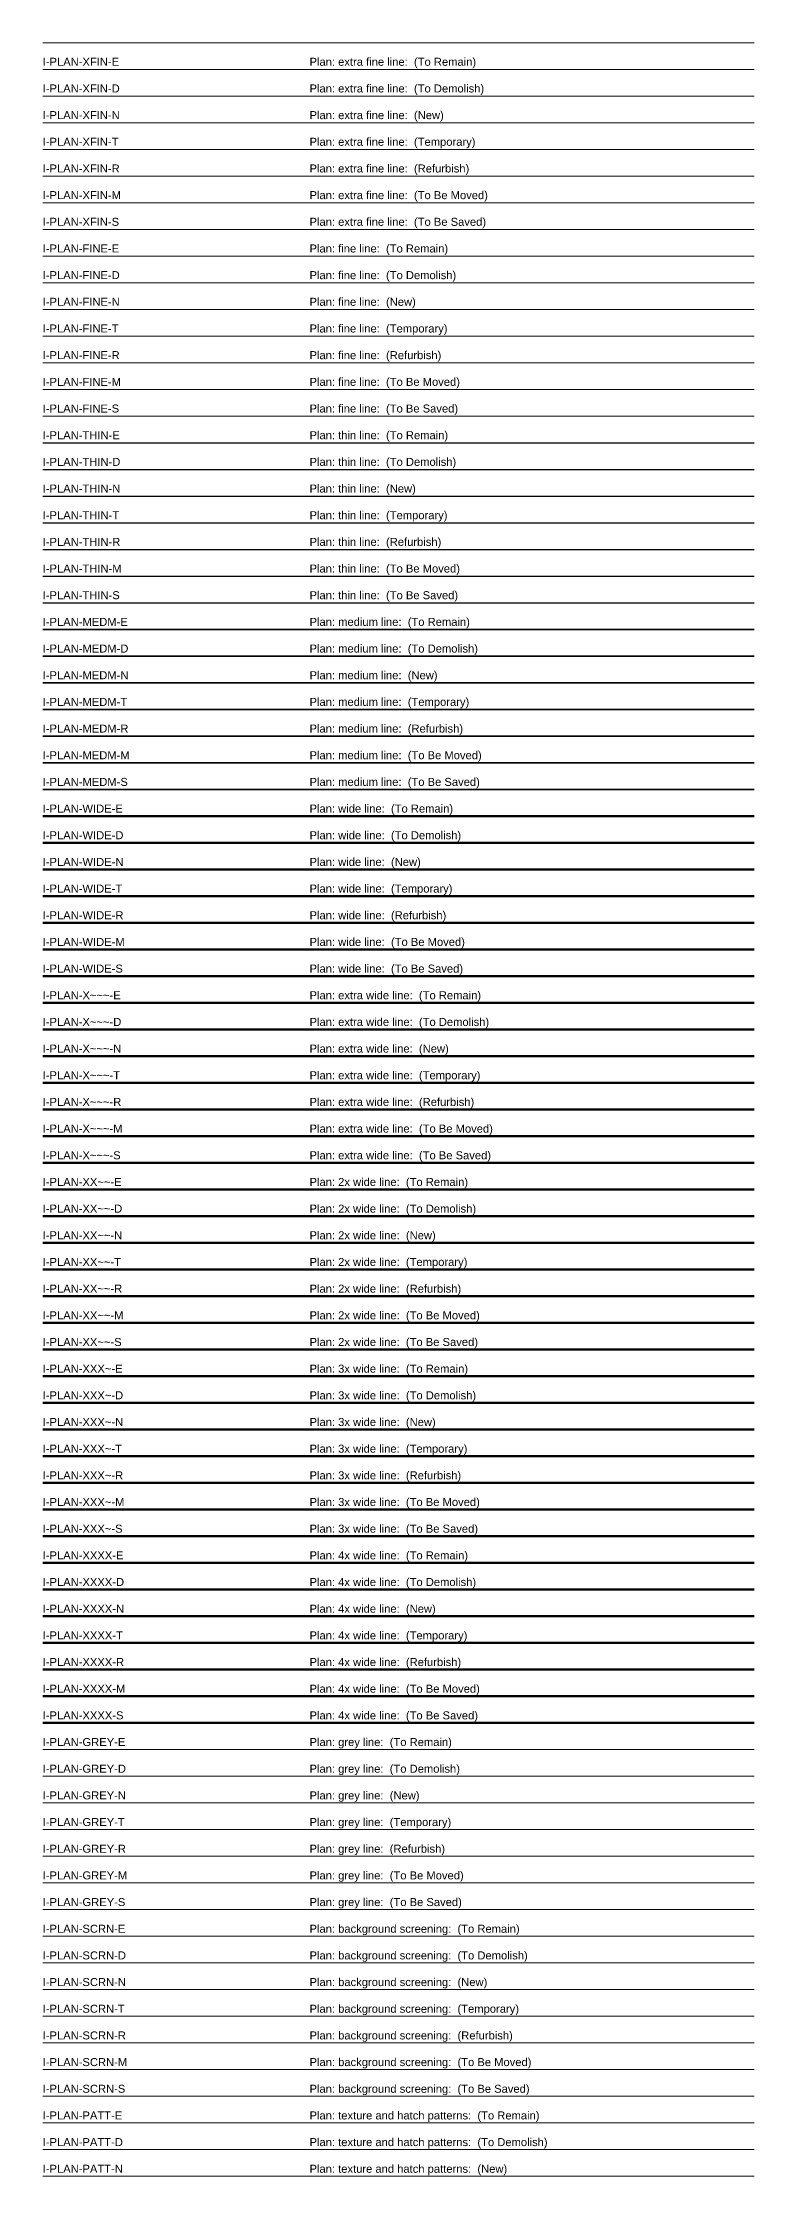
# Model space of a CAD drawing. Header units: millimetres. Extents: x 0 to 200, y -4838 to 3.
# Drawn here: x 0 to 200, y -4230 to -3630 of the extents above; entities that cross this region are included whole.
import ezdxf

# ---------------------------------------------------------------- set-up
doc = ezdxf.new("R2010")
doc.units = ezdxf.units.MM
for name, color, linetype, lineweight in [('I-PLAN-FINE-D', 11, 'Continuous', 18), ('I-PLAN-FINE-E', 201, 'Continuous', 18), ('I-PLAN-FINE-M', 51, 'Continuous', 18), ('I-PLAN-FINE-N', 171, 'Continuous', 18), ('I-PLAN-FINE-R', 131, 'Continuous', 18), ('I-PLAN-FINE-S', 101, 'Continuous', 18), ('I-PLAN-FINE-T', 31, 'Continuous', 18), ('I-PLAN-GREY-D', 8, 'Continuous', 13), ('I-PLAN-GREY-E', 8, 'Continuous', 13), ('I-PLAN-GREY-M', 8, 'Continuous', 13), ('I-PLAN-GREY-N', 8, 'Continuous', 13), ('I-PLAN-GREY-R', 8, 'Continuous', 13), ('I-PLAN-GREY-S', 8, 'Continuous', 13), ('I-PLAN-GREY-T', 8, 'Continuous', 13), ('I-PLAN-MEDM-D', 13, 'Continuous', 35), ('I-PLAN-MEDM-E', 203, 'Continuous', 35), ('I-PLAN-MEDM-M', 53, 'Continuous', 35), ('I-PLAN-MEDM-N', 173, 'Continuous', 35), ('I-PLAN-MEDM-R', 133, 'Continuous', 35), ('I-PLAN-MEDM-S', 103, 'Continuous', 35), ('I-PLAN-MEDM-T', 33, 'Continuous', 35), ('I-PLAN-PATT-D', 19, 'Continuous', 13), ('I-PLAN-PATT-E', 209, 'Continuous', 13), ('I-PLAN-PATT-N', 179, 'Continuous', 13), ('I-PLAN-SCRN-D', 9, 'Continuous', 13), ('I-PLAN-SCRN-E', 9, 'Continuous', 13), ('I-PLAN-SCRN-M', 9, 'Continuous', 13), ('I-PLAN-SCRN-N', 9, 'Continuous', 13), ('I-PLAN-SCRN-R', 9, 'Continuous', 13), ('I-PLAN-SCRN-S', 9, 'Continuous', 13), ('I-PLAN-SCRN-T', 9, 'Continuous', 13), ('I-PLAN-THIN-D', 12, 'Continuous', 25), ('I-PLAN-THIN-E', 202, 'Continuous', 25), ('I-PLAN-THIN-M', 52, 'Continuous', 25), ('I-PLAN-THIN-N', 172, 'Continuous', 25), ('I-PLAN-THIN-R', 132, 'Continuous', 25), ('I-PLAN-THIN-S', 102, 'Continuous', 25), ('I-PLAN-THIN-T', 32, 'Continuous', 25), ('I-PLAN-WIDE-D', 14, 'Continuous', 50), ('I-PLAN-WIDE-E', 204, 'Continuous', 50), ('I-PLAN-WIDE-M', 54, 'Continuous', 50), ('I-PLAN-WIDE-N', 174, 'Continuous', 50), ('I-PLAN-WIDE-R', 134, 'Continuous', 50), ('I-PLAN-WIDE-S', 104, 'Continuous', 50), ('I-PLAN-WIDE-T', 34, 'Continuous', 50), ('I-PLAN-XFIN-D', 10, 'Continuous', 13), ('I-PLAN-XFIN-E', 200, 'Continuous', 13), ('I-PLAN-XFIN-M', 50, 'Continuous', 13), ('I-PLAN-XFIN-N', 170, 'Continuous', 13), ('I-PLAN-XFIN-R', 130, 'Continuous', 13), ('I-PLAN-XFIN-S', 100, 'Continuous', 13), ('I-PLAN-XFIN-T', 30, 'Continuous', 13), ('I-PLAN-XXXX-D', 18, 'Continuous', 200), ('I-PLAN-XXXX-E', 208, 'Continuous', 200), ('I-PLAN-XXXX-M', 58, 'Continuous', 200), ('I-PLAN-XXXX-N', 178, 'Continuous', 200), ('I-PLAN-XXXX-R', 138, 'Continuous', 200), ('I-PLAN-XXXX-S', 108, 'Continuous', 200), ('I-PLAN-XXXX-T', 38, 'Continuous', 200), ('I-PLAN-XXX~-D', 17, 'Continuous', 140), ('I-PLAN-XXX~-E', 207, 'Continuous', 140), ('I-PLAN-XXX~-M', 57, 'Continuous', 140), ('I-PLAN-XXX~-N', 177, 'Continuous', 140), ('I-PLAN-XXX~-R', 137, 'Continuous', 140), ('I-PLAN-XXX~-S', 107, 'Continuous', 140), ('I-PLAN-XXX~-T', 37, 'Continuous', 140), ('I-PLAN-XX~~-D', 16, 'Continuous', 100), ('I-PLAN-XX~~-E', 206, 'Continuous', 100), ('I-PLAN-XX~~-M', 56, 'Continuous', 100), ('I-PLAN-XX~~-N', 176, 'Continuous', 100), ('I-PLAN-XX~~-R', 136, 'Continuous', 100), ('I-PLAN-XX~~-S', 106, 'Continuous', 100), ('I-PLAN-XX~~-T', 36, 'Continuous', 100), ('I-PLAN-X~~~-D', 15, 'Continuous', 70), ('I-PLAN-X~~~-E', 205, 'Continuous', 70), ('I-PLAN-X~~~-M', 55, 'Continuous', 70), ('I-PLAN-X~~~-N', 175, 'Continuous', 70), ('I-PLAN-X~~~-R', 135, 'Continuous', 70), ('I-PLAN-X~~~-S', 105, 'Continuous', 70), ('I-PLAN-X~~~-T', 35, 'Continuous', 70)]:
    doc.layers.add(name, color=color, linetype=linetype, lineweight=lineweight)
doc.layers.add('I-PLAN-NPLT-S', color=140, linetype='Continuous', lineweight=18, plot=False)
doc.layers.add('I-SECT-NPLT-S', color=140, linetype='Continuous', lineweight=18, plot=False)
doc.styles.get("Standard").update_dxf_attribs({"font": 'arial.ttf'})

# ---------------------------------------------------------------- blocks, each defined once
blk = doc.blocks.new('AecLayers_SingleLetter_Augmented_UpperPhasing_I_2D')
at = {"layer": 'I-PLAN-FINE-D'}
blk.add_line((0, -3697.5), (200, -3697.5), dxfattribs=at)
at = {"layer": 'I-PLAN-FINE-E'}
blk.add_line((0, -3690), (200, -3690), dxfattribs=at)
at = {"layer": 'I-PLAN-FINE-M'}
blk.add_line((0, -3727.5), (200, -3727.5), dxfattribs=at)
at = {"layer": 'I-PLAN-FINE-N'}
blk.add_line((0, -3705), (200, -3705), dxfattribs=at)
at = {"layer": 'I-PLAN-FINE-R'}
blk.add_line((0, -3720), (200, -3720), dxfattribs=at)
at = {"layer": 'I-PLAN-FINE-S'}
blk.add_line((0, -3735), (200, -3735), dxfattribs=at)
at = {"layer": 'I-PLAN-FINE-T'}
blk.add_line((0, -3712.5), (200, -3712.5), dxfattribs=at)
at = {"layer": 'I-PLAN-GREY-D'}
blk.add_line((0, -4117.5), (200, -4117.5), dxfattribs=at)
at = {"layer": 'I-PLAN-GREY-E'}
blk.add_line((0, -4110), (200, -4110), dxfattribs=at)
at = {"layer": 'I-PLAN-GREY-M'}
blk.add_line((0, -4147.5), (200, -4147.5), dxfattribs=at)
at = {"layer": 'I-PLAN-GREY-N'}
blk.add_line((0, -4125), (200, -4125), dxfattribs=at)
at = {"layer": 'I-PLAN-GREY-R'}
blk.add_line((0, -4140), (200, -4140), dxfattribs=at)
at = {"layer": 'I-PLAN-GREY-S'}
blk.add_line((0, -4155), (200, -4155), dxfattribs=at)
at = {"layer": 'I-PLAN-GREY-T'}
blk.add_line((0, -4132.5), (200, -4132.5), dxfattribs=at)
at = {"layer": 'I-PLAN-MEDM-D'}
blk.add_line((0, -3802.5), (200, -3802.5), dxfattribs=at)
at = {"layer": 'I-PLAN-MEDM-E'}
blk.add_line((0, -3795), (200, -3795), dxfattribs=at)
at = {"layer": 'I-PLAN-MEDM-M'}
blk.add_line((0, -3832.5), (200, -3832.5), dxfattribs=at)
at = {"layer": 'I-PLAN-MEDM-N'}
blk.add_line((0, -3810), (200, -3810), dxfattribs=at)
at = {"layer": 'I-PLAN-MEDM-R'}
blk.add_line((0, -3825), (200, -3825), dxfattribs=at)
at = {"layer": 'I-PLAN-MEDM-S'}
blk.add_line((0, -3840), (200, -3840), dxfattribs=at)
at = {"layer": 'I-PLAN-MEDM-T'}
blk.add_line((0, -3817.5), (200, -3817.5), dxfattribs=at)
at = {"layer": 'I-PLAN-PATT-D'}
blk.add_line((0, -4222.5), (200, -4222.5), dxfattribs=at)
at = {"layer": 'I-PLAN-PATT-E'}
blk.add_line((0, -4215), (200, -4215), dxfattribs=at)
at = {"layer": 'I-PLAN-PATT-N'}
blk.add_line((0, -4230), (200, -4230), dxfattribs=at)
at = {"layer": 'I-PLAN-SCRN-D'}
blk.add_line((0, -4170), (200, -4170), dxfattribs=at)
at = {"layer": 'I-PLAN-SCRN-E'}
blk.add_line((0, -4162.5), (200, -4162.5), dxfattribs=at)
at = {"layer": 'I-PLAN-SCRN-M'}
blk.add_line((0, -4200), (200, -4200), dxfattribs=at)
at = {"layer": 'I-PLAN-SCRN-N'}
blk.add_line((0, -4177.5), (200, -4177.5), dxfattribs=at)
at = {"layer": 'I-PLAN-SCRN-R'}
blk.add_line((0, -4192.5), (200, -4192.5), dxfattribs=at)
at = {"layer": 'I-PLAN-SCRN-S'}
blk.add_line((0, -4207.5), (200, -4207.5), dxfattribs=at)
at = {"layer": 'I-PLAN-SCRN-T'}
blk.add_line((0, -4185), (200, -4185), dxfattribs=at)
at = {"layer": 'I-PLAN-THIN-D'}
blk.add_line((0, -3750), (200, -3750), dxfattribs=at)
at = {"layer": 'I-PLAN-THIN-E'}
blk.add_line((0, -3742.5), (200, -3742.5), dxfattribs=at)
at = {"layer": 'I-PLAN-THIN-M'}
blk.add_line((0, -3780), (200, -3780), dxfattribs=at)
at = {"layer": 'I-PLAN-THIN-N'}
blk.add_line((0, -3757.5), (200, -3757.5), dxfattribs=at)
at = {"layer": 'I-PLAN-THIN-R'}
blk.add_line((0, -3772.5), (200, -3772.5), dxfattribs=at)
at = {"layer": 'I-PLAN-THIN-S'}
blk.add_line((0, -3787.5), (200, -3787.5), dxfattribs=at)
at = {"layer": 'I-PLAN-THIN-T'}
blk.add_line((0, -3765), (200, -3765), dxfattribs=at)
at = {"layer": 'I-PLAN-WIDE-D'}
blk.add_line((0, -3855), (200, -3855), dxfattribs=at)
at = {"layer": 'I-PLAN-WIDE-E'}
blk.add_line((0, -3847.5), (200, -3847.5), dxfattribs=at)
at = {"layer": 'I-PLAN-WIDE-M'}
blk.add_line((0, -3885), (200, -3885), dxfattribs=at)
at = {"layer": 'I-PLAN-WIDE-N'}
blk.add_line((0, -3862.5), (200, -3862.5), dxfattribs=at)
at = {"layer": 'I-PLAN-WIDE-R'}
blk.add_line((0, -3877.5), (200, -3877.5), dxfattribs=at)
at = {"layer": 'I-PLAN-WIDE-S'}
blk.add_line((0, -3892.5), (200, -3892.5), dxfattribs=at)
at = {"layer": 'I-PLAN-WIDE-T'}
blk.add_line((0, -3870), (200, -3870), dxfattribs=at)
at = {"layer": 'I-PLAN-XFIN-D'}
blk.add_line((0, -3645), (200, -3645), dxfattribs=at)
at = {"layer": 'I-PLAN-XFIN-E'}
blk.add_line((0, -3637.5), (200, -3637.5), dxfattribs=at)
at = {"layer": 'I-PLAN-XFIN-M'}
blk.add_line((0, -3675), (200, -3675), dxfattribs=at)
at = {"layer": 'I-PLAN-XFIN-N'}
blk.add_line((0, -3652.5), (200, -3652.5), dxfattribs=at)
at = {"layer": 'I-PLAN-XFIN-R'}
blk.add_line((0, -3667.5), (200, -3667.5), dxfattribs=at)
at = {"layer": 'I-PLAN-XFIN-S'}
blk.add_line((0, -3682.5), (200, -3682.5), dxfattribs=at)
at = {"layer": 'I-PLAN-XFIN-T'}
blk.add_line((0, -3660), (200, -3660), dxfattribs=at)
at = {"layer": 'I-PLAN-XXXX-D'}
blk.add_line((0, -4065), (200, -4065), dxfattribs=at)
at = {"layer": 'I-PLAN-XXXX-E'}
blk.add_line((0, -4057.5), (200, -4057.5), dxfattribs=at)
at = {"layer": 'I-PLAN-XXXX-M'}
blk.add_line((0, -4095), (200, -4095), dxfattribs=at)
at = {"layer": 'I-PLAN-XXXX-N'}
blk.add_line((0, -4072.5), (200, -4072.5), dxfattribs=at)
at = {"layer": 'I-PLAN-XXXX-R'}
blk.add_line((0, -4087.5), (200, -4087.5), dxfattribs=at)
at = {"layer": 'I-PLAN-XXXX-S'}
blk.add_line((0, -4102.5), (200, -4102.5), dxfattribs=at)
at = {"layer": 'I-PLAN-XXXX-T'}
blk.add_line((0, -4080), (200, -4080), dxfattribs=at)
at = {"layer": 'I-PLAN-XXX~-D'}
blk.add_line((0, -4012.5), (200, -4012.5), dxfattribs=at)
at = {"layer": 'I-PLAN-XXX~-E'}
blk.add_line((0, -4005), (200, -4005), dxfattribs=at)
at = {"layer": 'I-PLAN-XXX~-M'}
blk.add_line((0, -4042.5), (200, -4042.5), dxfattribs=at)
at = {"layer": 'I-PLAN-XXX~-N'}
blk.add_line((0, -4020), (200, -4020), dxfattribs=at)
at = {"layer": 'I-PLAN-XXX~-R'}
blk.add_line((0, -4035), (200, -4035), dxfattribs=at)
at = {"layer": 'I-PLAN-XXX~-S'}
blk.add_line((0, -4050), (200, -4050), dxfattribs=at)
at = {"layer": 'I-PLAN-XXX~-T'}
blk.add_line((0, -4027.5), (200, -4027.5), dxfattribs=at)
at = {"layer": 'I-PLAN-XX~~-D'}
blk.add_line((0, -3960), (200, -3960), dxfattribs=at)
at = {"layer": 'I-PLAN-XX~~-E'}
blk.add_line((0, -3952.5), (200, -3952.5), dxfattribs=at)
at = {"layer": 'I-PLAN-XX~~-M'}
blk.add_line((0, -3990), (200, -3990), dxfattribs=at)
at = {"layer": 'I-PLAN-XX~~-N'}
blk.add_line((0, -3967.5), (200, -3967.5), dxfattribs=at)
at = {"layer": 'I-PLAN-XX~~-R'}
blk.add_line((0, -3982.5), (200, -3982.5), dxfattribs=at)
at = {"layer": 'I-PLAN-XX~~-S'}
blk.add_line((0, -3997.5), (200, -3997.5), dxfattribs=at)
at = {"layer": 'I-PLAN-XX~~-T'}
blk.add_line((0, -3975), (200, -3975), dxfattribs=at)
at = {"layer": 'I-PLAN-X~~~-D'}
blk.add_line((0, -3907.5), (200, -3907.5), dxfattribs=at)
at = {"layer": 'I-PLAN-X~~~-E'}
blk.add_line((0, -3900), (200, -3900), dxfattribs=at)
at = {"layer": 'I-PLAN-X~~~-M'}
blk.add_line((0, -3937.5), (200, -3937.5), dxfattribs=at)
at = {"layer": 'I-PLAN-X~~~-N'}
blk.add_line((0, -3915), (200, -3915), dxfattribs=at)
at = {"layer": 'I-PLAN-X~~~-R'}
blk.add_line((0, -3930), (200, -3930), dxfattribs=at)
at = {"layer": 'I-PLAN-X~~~-S'}
blk.add_line((0, -3945), (200, -3945), dxfattribs=at)
at = {"layer": 'I-PLAN-X~~~-T'}
blk.add_line((0, -3922.5), (200, -3922.5), dxfattribs=at)
at = {"layer": 'I-SECT-NPLT-S'}
blk.add_line((0, -3630), (200, -3630), dxfattribs=at)
at = {"layer": 'I-PLAN-FINE-D'}
for s, p in [('I-PLAN-FINE-D', (0, -3696.5)), ('Plan: fine line:  (To Demolish)', (75, -3696.5))]:
    blk.add_text(s, height=2.25, dxfattribs=at).set_placement(p)
at = {"layer": 'I-PLAN-FINE-E'}
for s, p in [('I-PLAN-FINE-E', (0, -3689)), ('Plan: fine line:  (To Remain)', (75, -3689))]:
    blk.add_text(s, height=2.25, dxfattribs=at).set_placement(p)
at = {"layer": 'I-PLAN-FINE-M'}
for s, p in [('I-PLAN-FINE-M', (0, -3726.5)), ('Plan: fine line:  (To Be Moved)', (75, -3726.5))]:
    blk.add_text(s, height=2.25, dxfattribs=at).set_placement(p)
at = {"layer": 'I-PLAN-FINE-N'}
for s, p in [('I-PLAN-FINE-N', (0, -3704)), ('Plan: fine line:  (New)', (75, -3704))]:
    blk.add_text(s, height=2.25, dxfattribs=at).set_placement(p)
at = {"layer": 'I-PLAN-FINE-R'}
for s, p in [('I-PLAN-FINE-R', (0, -3719)), ('Plan: fine line:  (Refurbish)', (75, -3719))]:
    blk.add_text(s, height=2.25, dxfattribs=at).set_placement(p)
at = {"layer": 'I-PLAN-FINE-S'}
for s, p in [('I-PLAN-FINE-S', (0, -3734)), ('Plan: fine line:  (To Be Saved)', (75, -3734))]:
    blk.add_text(s, height=2.25, dxfattribs=at).set_placement(p)
at = {"layer": 'I-PLAN-FINE-T'}
for s, p in [('I-PLAN-FINE-T', (0, -3711.5)), ('Plan: fine line:  (Temporary)', (75, -3711.5))]:
    blk.add_text(s, height=2.25, dxfattribs=at).set_placement(p)
at = {"layer": 'I-PLAN-GREY-D'}
for s, p in [('I-PLAN-GREY-D', (0, -4116.5)), ('Plan: grey line:  (To Demolish)', (75, -4116.5))]:
    blk.add_text(s, height=2.25, dxfattribs=at).set_placement(p)
at = {"layer": 'I-PLAN-GREY-E'}
for s, p in [('I-PLAN-GREY-E', (0, -4109)), ('Plan: grey line:  (To Remain)', (75, -4109))]:
    blk.add_text(s, height=2.25, dxfattribs=at).set_placement(p)
at = {"layer": 'I-PLAN-GREY-M'}
for s, p in [('I-PLAN-GREY-M', (0, -4146.5)), ('Plan: grey line:  (To Be Moved)', (75, -4146.5))]:
    blk.add_text(s, height=2.25, dxfattribs=at).set_placement(p)
at = {"layer": 'I-PLAN-GREY-N'}
for s, p in [('I-PLAN-GREY-N', (0, -4124)), ('Plan: grey line:  (New)', (75, -4124))]:
    blk.add_text(s, height=2.25, dxfattribs=at).set_placement(p)
at = {"layer": 'I-PLAN-GREY-R'}
for s, p in [('I-PLAN-GREY-R', (0, -4139)), ('Plan: grey line:  (Refurbish)', (75, -4139))]:
    blk.add_text(s, height=2.25, dxfattribs=at).set_placement(p)
at = {"layer": 'I-PLAN-GREY-S'}
for s, p in [('I-PLAN-GREY-S', (0, -4154)), ('Plan: grey line:  (To Be Saved)', (75, -4154))]:
    blk.add_text(s, height=2.25, dxfattribs=at).set_placement(p)
at = {"layer": 'I-PLAN-GREY-T'}
for s, p in [('I-PLAN-GREY-T', (0, -4131.5)), ('Plan: grey line:  (Temporary)', (75, -4131.5))]:
    blk.add_text(s, height=2.25, dxfattribs=at).set_placement(p)
at = {"layer": 'I-PLAN-MEDM-D'}
for s, p in [('I-PLAN-MEDM-D', (0, -3801.5)), ('Plan: medium line:  (To Demolish)', (75, -3801.5))]:
    blk.add_text(s, height=2.25, dxfattribs=at).set_placement(p)
at = {"layer": 'I-PLAN-MEDM-E'}
for s, p in [('I-PLAN-MEDM-E', (0, -3794)), ('Plan: medium line:  (To Remain)', (75, -3794))]:
    blk.add_text(s, height=2.25, dxfattribs=at).set_placement(p)
at = {"layer": 'I-PLAN-MEDM-M'}
for s, p in [('I-PLAN-MEDM-M', (0, -3831.5)), ('Plan: medium line:  (To Be Moved)', (75, -3831.5))]:
    blk.add_text(s, height=2.25, dxfattribs=at).set_placement(p)
at = {"layer": 'I-PLAN-MEDM-N'}
for s, p in [('I-PLAN-MEDM-N', (0, -3809)), ('Plan: medium line:  (New)', (75, -3809))]:
    blk.add_text(s, height=2.25, dxfattribs=at).set_placement(p)
at = {"layer": 'I-PLAN-MEDM-R'}
for s, p in [('I-PLAN-MEDM-R', (0, -3824)), ('Plan: medium line:  (Refurbish)', (75, -3824))]:
    blk.add_text(s, height=2.25, dxfattribs=at).set_placement(p)
at = {"layer": 'I-PLAN-MEDM-S'}
for s, p in [('I-PLAN-MEDM-S', (0, -3839)), ('Plan: medium line:  (To Be Saved)', (75, -3839))]:
    blk.add_text(s, height=2.25, dxfattribs=at).set_placement(p)
at = {"layer": 'I-PLAN-MEDM-T'}
for s, p in [('I-PLAN-MEDM-T', (0, -3816.5)), ('Plan: medium line:  (Temporary)', (75, -3816.5))]:
    blk.add_text(s, height=2.25, dxfattribs=at).set_placement(p)
at = {"layer": 'I-PLAN-PATT-D'}
for s, p in [('I-PLAN-PATT-D', (0, -4221.5)), ('Plan: texture and hatch patterns:  (To Demolish)', (75, -4221.5))]:
    blk.add_text(s, height=2.25, dxfattribs=at).set_placement(p)
at = {"layer": 'I-PLAN-PATT-E'}
for s, p in [('I-PLAN-PATT-E', (0, -4214)), ('Plan: texture and hatch patterns:  (To Remain)', (75, -4214))]:
    blk.add_text(s, height=2.25, dxfattribs=at).set_placement(p)
at = {"layer": 'I-PLAN-PATT-N'}
for s, p in [('I-PLAN-PATT-N', (0, -4229)), ('Plan: texture and hatch patterns:  (New)', (75, -4229))]:
    blk.add_text(s, height=2.25, dxfattribs=at).set_placement(p)
at = {"layer": 'I-PLAN-SCRN-D'}
for s, p in [('I-PLAN-SCRN-D', (0, -4169)), ('Plan: background screening:  (To Demolish)', (75, -4169))]:
    blk.add_text(s, height=2.25, dxfattribs=at).set_placement(p)
at = {"layer": 'I-PLAN-SCRN-E'}
for s, p in [('I-PLAN-SCRN-E', (0, -4161.5)), ('Plan: background screening:  (To Remain)', (75, -4161.5))]:
    blk.add_text(s, height=2.25, dxfattribs=at).set_placement(p)
at = {"layer": 'I-PLAN-SCRN-M'}
for s, p in [('I-PLAN-SCRN-M', (0, -4199)), ('Plan: background screening:  (To Be Moved)', (75, -4199))]:
    blk.add_text(s, height=2.25, dxfattribs=at).set_placement(p)
at = {"layer": 'I-PLAN-SCRN-N'}
for s, p in [('I-PLAN-SCRN-N', (0, -4176.5)), ('Plan: background screening:  (New)', (75, -4176.5))]:
    blk.add_text(s, height=2.25, dxfattribs=at).set_placement(p)
at = {"layer": 'I-PLAN-SCRN-R'}
for s, p in [('I-PLAN-SCRN-R', (0, -4191.5)), ('Plan: background screening:  (Refurbish)', (75, -4191.5))]:
    blk.add_text(s, height=2.25, dxfattribs=at).set_placement(p)
at = {"layer": 'I-PLAN-SCRN-S'}
for s, p in [('I-PLAN-SCRN-S', (0, -4206.5)), ('Plan: background screening:  (To Be Saved)', (75, -4206.5))]:
    blk.add_text(s, height=2.25, dxfattribs=at).set_placement(p)
at = {"layer": 'I-PLAN-SCRN-T'}
for s, p in [('I-PLAN-SCRN-T', (0, -4184)), ('Plan: background screening:  (Temporary)', (75, -4184))]:
    blk.add_text(s, height=2.25, dxfattribs=at).set_placement(p)
at = {"layer": 'I-PLAN-THIN-D'}
for s, p in [('I-PLAN-THIN-D', (0, -3749)), ('Plan: thin line:  (To Demolish)', (75, -3749))]:
    blk.add_text(s, height=2.25, dxfattribs=at).set_placement(p)
at = {"layer": 'I-PLAN-THIN-E'}
for s, p in [('I-PLAN-THIN-E', (0, -3741.5)), ('Plan: thin line:  (To Remain)', (75, -3741.5))]:
    blk.add_text(s, height=2.25, dxfattribs=at).set_placement(p)
at = {"layer": 'I-PLAN-THIN-M'}
for s, p in [('I-PLAN-THIN-M', (0, -3779)), ('Plan: thin line:  (To Be Moved)', (75, -3779))]:
    blk.add_text(s, height=2.25, dxfattribs=at).set_placement(p)
at = {"layer": 'I-PLAN-THIN-N'}
for s, p in [('I-PLAN-THIN-N', (0, -3756.5)), ('Plan: thin line:  (New)', (75, -3756.5))]:
    blk.add_text(s, height=2.25, dxfattribs=at).set_placement(p)
at = {"layer": 'I-PLAN-THIN-R'}
for s, p in [('I-PLAN-THIN-R', (0, -3771.5)), ('Plan: thin line:  (Refurbish)', (75, -3771.5))]:
    blk.add_text(s, height=2.25, dxfattribs=at).set_placement(p)
at = {"layer": 'I-PLAN-THIN-S'}
for s, p in [('I-PLAN-THIN-S', (0, -3786.5)), ('Plan: thin line:  (To Be Saved)', (75, -3786.5))]:
    blk.add_text(s, height=2.25, dxfattribs=at).set_placement(p)
at = {"layer": 'I-PLAN-THIN-T'}
for s, p in [('I-PLAN-THIN-T', (0, -3764)), ('Plan: thin line:  (Temporary)', (75, -3764))]:
    blk.add_text(s, height=2.25, dxfattribs=at).set_placement(p)
at = {"layer": 'I-PLAN-WIDE-D'}
for s, p in [('I-PLAN-WIDE-D', (0, -3854)), ('Plan: wide line:  (To Demolish)', (75, -3854))]:
    blk.add_text(s, height=2.25, dxfattribs=at).set_placement(p)
at = {"layer": 'I-PLAN-WIDE-E'}
for s, p in [('I-PLAN-WIDE-E', (0, -3846.5)), ('Plan: wide line:  (To Remain)', (75, -3846.5))]:
    blk.add_text(s, height=2.25, dxfattribs=at).set_placement(p)
at = {"layer": 'I-PLAN-WIDE-M'}
for s, p in [('I-PLAN-WIDE-M', (0, -3884)), ('Plan: wide line:  (To Be Moved)', (75, -3884))]:
    blk.add_text(s, height=2.25, dxfattribs=at).set_placement(p)
at = {"layer": 'I-PLAN-WIDE-N'}
for s, p in [('I-PLAN-WIDE-N', (0, -3861.5)), ('Plan: wide line:  (New)', (75, -3861.5))]:
    blk.add_text(s, height=2.25, dxfattribs=at).set_placement(p)
at = {"layer": 'I-PLAN-WIDE-R'}
for s, p in [('I-PLAN-WIDE-R', (0, -3876.5)), ('Plan: wide line:  (Refurbish)', (75, -3876.5))]:
    blk.add_text(s, height=2.25, dxfattribs=at).set_placement(p)
at = {"layer": 'I-PLAN-WIDE-S'}
for s, p in [('I-PLAN-WIDE-S', (0, -3891.5)), ('Plan: wide line:  (To Be Saved)', (75, -3891.5))]:
    blk.add_text(s, height=2.25, dxfattribs=at).set_placement(p)
at = {"layer": 'I-PLAN-WIDE-T'}
for s, p in [('I-PLAN-WIDE-T', (0, -3869)), ('Plan: wide line:  (Temporary)', (75, -3869))]:
    blk.add_text(s, height=2.25, dxfattribs=at).set_placement(p)
at = {"layer": 'I-PLAN-XFIN-D'}
for s, p in [('I-PLAN-XFIN-D', (0, -3644)), ('Plan: extra fine line:  (To Demolish)', (75, -3644))]:
    blk.add_text(s, height=2.25, dxfattribs=at).set_placement(p)
at = {"layer": 'I-PLAN-XFIN-E'}
for s, p in [('I-PLAN-XFIN-E', (0, -3636.5)), ('Plan: extra fine line:  (To Remain)', (75, -3636.5))]:
    blk.add_text(s, height=2.25, dxfattribs=at).set_placement(p)
at = {"layer": 'I-PLAN-XFIN-M'}
for s, p in [('I-PLAN-XFIN-M', (0, -3674)), ('Plan: extra fine line:  (To Be Moved)', (75, -3674))]:
    blk.add_text(s, height=2.25, dxfattribs=at).set_placement(p)
at = {"layer": 'I-PLAN-XFIN-N'}
for s, p in [('I-PLAN-XFIN-N', (0, -3651.5)), ('Plan: extra fine line:  (New)', (75, -3651.5))]:
    blk.add_text(s, height=2.25, dxfattribs=at).set_placement(p)
at = {"layer": 'I-PLAN-XFIN-R'}
for s, p in [('I-PLAN-XFIN-R', (0, -3666.5)), ('Plan: extra fine line:  (Refurbish)', (75, -3666.5))]:
    blk.add_text(s, height=2.25, dxfattribs=at).set_placement(p)
at = {"layer": 'I-PLAN-XFIN-S'}
for s, p in [('I-PLAN-XFIN-S', (0, -3681.5)), ('Plan: extra fine line:  (To Be Saved)', (75, -3681.5))]:
    blk.add_text(s, height=2.25, dxfattribs=at).set_placement(p)
at = {"layer": 'I-PLAN-XFIN-T'}
for s, p in [('I-PLAN-XFIN-T', (0, -3659)), ('Plan: extra fine line:  (Temporary)', (75, -3659))]:
    blk.add_text(s, height=2.25, dxfattribs=at).set_placement(p)
at = {"layer": 'I-PLAN-XXXX-D'}
for s, p in [('I-PLAN-XXXX-D', (0, -4064)), ('Plan: 4x wide line:  (To Demolish)', (75, -4064))]:
    blk.add_text(s, height=2.25, dxfattribs=at).set_placement(p)
at = {"layer": 'I-PLAN-XXXX-E'}
for s, p in [('I-PLAN-XXXX-E', (0, -4056.5)), ('Plan: 4x wide line:  (To Remain)', (75, -4056.5))]:
    blk.add_text(s, height=2.25, dxfattribs=at).set_placement(p)
at = {"layer": 'I-PLAN-XXXX-M'}
for s, p in [('I-PLAN-XXXX-M', (0, -4094)), ('Plan: 4x wide line:  (To Be Moved)', (75, -4094))]:
    blk.add_text(s, height=2.25, dxfattribs=at).set_placement(p)
at = {"layer": 'I-PLAN-XXXX-N'}
for s, p in [('I-PLAN-XXXX-N', (0, -4071.5)), ('Plan: 4x wide line:  (New)', (75, -4071.5))]:
    blk.add_text(s, height=2.25, dxfattribs=at).set_placement(p)
at = {"layer": 'I-PLAN-XXXX-R'}
for s, p in [('I-PLAN-XXXX-R', (0, -4086.5)), ('Plan: 4x wide line:  (Refurbish)', (75, -4086.5))]:
    blk.add_text(s, height=2.25, dxfattribs=at).set_placement(p)
at = {"layer": 'I-PLAN-XXXX-S'}
for s, p in [('I-PLAN-XXXX-S', (0, -4101.5)), ('Plan: 4x wide line:  (To Be Saved)', (75, -4101.5))]:
    blk.add_text(s, height=2.25, dxfattribs=at).set_placement(p)
at = {"layer": 'I-PLAN-XXXX-T'}
for s, p in [('I-PLAN-XXXX-T', (0, -4079)), ('Plan: 4x wide line:  (Temporary)', (75, -4079))]:
    blk.add_text(s, height=2.25, dxfattribs=at).set_placement(p)
at = {"layer": 'I-PLAN-XXX~-D'}
for s, p in [('I-PLAN-XXX~-D', (0, -4011.5)), ('Plan: 3x wide line:  (To Demolish)', (75, -4011.5))]:
    blk.add_text(s, height=2.25, dxfattribs=at).set_placement(p)
at = {"layer": 'I-PLAN-XXX~-E'}
for s, p in [('I-PLAN-XXX~-E', (0, -4004)), ('Plan: 3x wide line:  (To Remain)', (75, -4004))]:
    blk.add_text(s, height=2.25, dxfattribs=at).set_placement(p)
at = {"layer": 'I-PLAN-XXX~-M'}
for s, p in [('I-PLAN-XXX~-M', (0, -4041.5)), ('Plan: 3x wide line:  (To Be Moved)', (75, -4041.5))]:
    blk.add_text(s, height=2.25, dxfattribs=at).set_placement(p)
at = {"layer": 'I-PLAN-XXX~-N'}
for s, p in [('I-PLAN-XXX~-N', (0, -4019)), ('Plan: 3x wide line:  (New)', (75, -4019))]:
    blk.add_text(s, height=2.25, dxfattribs=at).set_placement(p)
at = {"layer": 'I-PLAN-XXX~-R'}
for s, p in [('I-PLAN-XXX~-R', (0, -4034)), ('Plan: 3x wide line:  (Refurbish)', (75, -4034))]:
    blk.add_text(s, height=2.25, dxfattribs=at).set_placement(p)
at = {"layer": 'I-PLAN-XXX~-S'}
for s, p in [('I-PLAN-XXX~-S', (0, -4049)), ('Plan: 3x wide line:  (To Be Saved)', (75, -4049))]:
    blk.add_text(s, height=2.25, dxfattribs=at).set_placement(p)
at = {"layer": 'I-PLAN-XXX~-T'}
for s, p in [('I-PLAN-XXX~-T', (0, -4026.5)), ('Plan: 3x wide line:  (Temporary)', (75, -4026.5))]:
    blk.add_text(s, height=2.25, dxfattribs=at).set_placement(p)
at = {"layer": 'I-PLAN-XX~~-D'}
for s, p in [('I-PLAN-XX~~-D', (0, -3959)), ('Plan: 2x wide line:  (To Demolish)', (75, -3959))]:
    blk.add_text(s, height=2.25, dxfattribs=at).set_placement(p)
at = {"layer": 'I-PLAN-XX~~-E'}
for s, p in [('I-PLAN-XX~~-E', (0, -3951.5)), ('Plan: 2x wide line:  (To Remain)', (75, -3951.5))]:
    blk.add_text(s, height=2.25, dxfattribs=at).set_placement(p)
at = {"layer": 'I-PLAN-XX~~-M'}
for s, p in [('I-PLAN-XX~~-M', (0, -3989)), ('Plan: 2x wide line:  (To Be Moved)', (75, -3989))]:
    blk.add_text(s, height=2.25, dxfattribs=at).set_placement(p)
at = {"layer": 'I-PLAN-XX~~-N'}
for s, p in [('I-PLAN-XX~~-N', (0, -3966.5)), ('Plan: 2x wide line:  (New)', (75, -3966.5))]:
    blk.add_text(s, height=2.25, dxfattribs=at).set_placement(p)
at = {"layer": 'I-PLAN-XX~~-R'}
for s, p in [('I-PLAN-XX~~-R', (0, -3981.5)), ('Plan: 2x wide line:  (Refurbish)', (75, -3981.5))]:
    blk.add_text(s, height=2.25, dxfattribs=at).set_placement(p)
at = {"layer": 'I-PLAN-XX~~-S'}
for s, p in [('I-PLAN-XX~~-S', (0, -3996.5)), ('Plan: 2x wide line:  (To Be Saved)', (75, -3996.5))]:
    blk.add_text(s, height=2.25, dxfattribs=at).set_placement(p)
at = {"layer": 'I-PLAN-XX~~-T'}
for s, p in [('I-PLAN-XX~~-T', (0, -3974)), ('Plan: 2x wide line:  (Temporary)', (75, -3974))]:
    blk.add_text(s, height=2.25, dxfattribs=at).set_placement(p)
at = {"layer": 'I-PLAN-X~~~-D'}
for s, p in [('I-PLAN-X~~~-D', (0, -3906.5)), ('Plan: extra wide line:  (To Demolish)', (75, -3906.5))]:
    blk.add_text(s, height=2.25, dxfattribs=at).set_placement(p)
at = {"layer": 'I-PLAN-X~~~-E'}
for s, p in [('I-PLAN-X~~~-E', (0, -3899)), ('Plan: extra wide line:  (To Remain)', (75, -3899))]:
    blk.add_text(s, height=2.25, dxfattribs=at).set_placement(p)
at = {"layer": 'I-PLAN-X~~~-M'}
for s, p in [('I-PLAN-X~~~-M', (0, -3936.5)), ('Plan: extra wide line:  (To Be Moved)', (75, -3936.5))]:
    blk.add_text(s, height=2.25, dxfattribs=at).set_placement(p)
at = {"layer": 'I-PLAN-X~~~-N'}
for s, p in [('I-PLAN-X~~~-N', (0, -3914)), ('Plan: extra wide line:  (New)', (75, -3914))]:
    blk.add_text(s, height=2.25, dxfattribs=at).set_placement(p)
at = {"layer": 'I-PLAN-X~~~-R'}
for s, p in [('I-PLAN-X~~~-R', (0, -3929)), ('Plan: extra wide line:  (Refurbish)', (75, -3929))]:
    blk.add_text(s, height=2.25, dxfattribs=at).set_placement(p)
at = {"layer": 'I-PLAN-X~~~-S'}
for s, p in [('I-PLAN-X~~~-S', (0, -3944)), ('Plan: extra wide line:  (To Be Saved)', (75, -3944))]:
    blk.add_text(s, height=2.25, dxfattribs=at).set_placement(p)
at = {"layer": 'I-PLAN-X~~~-T'}
for s, p in [('I-PLAN-X~~~-T', (0, -3921.5)), ('Plan: extra wide line:  (Temporary)', (75, -3921.5))]:
    blk.add_text(s, height=2.25, dxfattribs=at).set_placement(p)

msp = doc.modelspace()

# ---------------------------------------------------------------- block references
at = {"layer": 'I-PLAN-NPLT-S'}
msp.add_blockref('AecLayers_SingleLetter_Augmented_UpperPhasing_I_2D', (0, 0), dxfattribs=at)

doc.saveas('drawing.dxf')
